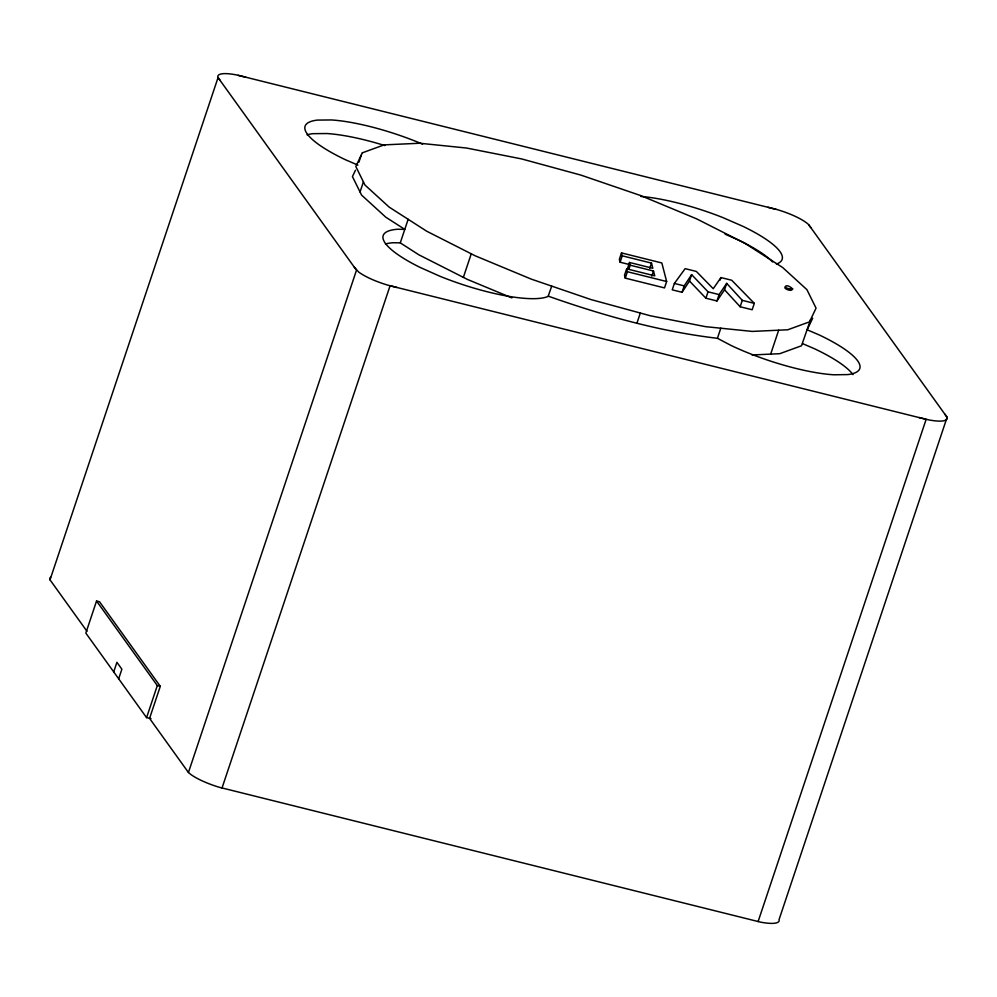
<?xml version="1.0" encoding="UTF-8"?>
<svg xmlns="http://www.w3.org/2000/svg" width="997" height="997" viewBox="0 0 997 997"><rect width="100%" height="100%" fill="white"/><g stroke="black" fill="none" stroke-linecap="round" stroke-linejoin="round"><path stroke-width="1.5" d="M87.001 631.325L50.012 579.843L218.056 77.567L356.49 270.224L188.433 772.488L190.564 774.27A33.237 7.926 18.5 0 0 219.365 787.294L760.35 922.088A33.362 7.964 18.5 0 0 779.056 919.608L947.1 417.307L944.807 414.104M96.559 601.029L85.829 633.095L146.584 717.641L157.314 685.575L96.559 601.029L99.538 601.764L160.293 686.322L149.562 718.388L188.433 772.488M113.72 671.903L116.923 662.32L121.883 669.211L118.668 678.795M358.883 162.237L361.288 155.034M360.042 191.972L363.419 181.89M385.453 243.991A89.319 21.311 18.5 0 1 393.13 242.732L400.271 242.869L408.147 219.303M222.019 788.041L390.076 285.765L926.151 419.326L758.094 921.589M463.368 277.365L471.257 253.799M355.48 170.213L352.44 176.581L361.587 195.1L385.789 217.184L404.782 229.372L397.641 229.248A89.319 21.311 18.5 0 0 420.073 267.395L439.889 276.244A89.319 21.311 18.5 0 0 548.113 296.408L551.715 286.127M621.492 252.914L622.24 255.818L651.49 263.108L652.811 268.28L629.518 262.473L630.216 265.214L653.509 271.022L654.767 275.833L626.652 268.829L624.508 275.222L625.256 278.126L664.513 287.909L666.644 281.515L661.846 262.971L621.492 252.914L619.349 259.32L620.097 262.223L630.328 264.766M620.097 262.223L622.24 255.818M627.375 268.878L629.518 262.473M625.256 278.126L627.387 271.732L626.652 268.829M628.933 269.053L630.216 265.214M649.77 268.23L651.49 263.108M651.801 276.144L653.509 271.022M636.958 323.115L640.323 313.033M754.305 303.35L731.736 280.257L720.956 277.565L713.241 288.706L696.342 271.433L685.151 268.654L674.383 283.435L672.24 289.84L682.06 292.283L689.475 281.029L691.619 274.636L708.044 291.822L719.099 294.576L726.688 283.372L742.291 300.359L754.305 303.35L752.162 309.743L740.148 306.752L724.545 289.766L726.688 283.372M682.06 292.283L684.204 285.89L691.619 274.636M724.545 289.766L716.955 300.969L705.901 298.215L708.044 291.822M720.096 280.132L720.956 277.565M716.955 300.969L719.099 294.576M548.338 296.196C603.135 315.538 659.628 331.49 717.429 338.295L720.806 328.212M740.148 306.752L742.291 300.359M770.669 354.122L778.669 330.206M752 354.969L779.741 353.698L801.513 345.772L810.549 319.701M812.68 318.242L807.171 329.783L819.285 334.98A89.082 21.249 18.5 0 1 847.737 374.585L833.891 374.797A89.082 21.249 18.5 0 1 731.312 345.585L717.429 338.295M784.926 287.099C783.542 288.868 791.381 291.672 792.141 289.678M767.902 207.276L777.286 209.644A32.926 7.851 18.5 0 1 808.343 224.337L810.76 227.565M396.931 287.472L387.409 285.03A33.237 7.926 18.5 0 1 358.621 272.007L354.147 266.959M238.133 75.298L776.027 209.295M627.387 271.732L666.644 281.515M674.383 283.435L684.204 285.89M157.314 685.575L160.293 686.322M146.497 717.528L151.021 718.65M918.972 417.531L928.406 419.812A33.362 7.964 18.5 0 0 947.113 417.332L808.816 224.848M245.848 77.218L236.563 74.949A32.789 7.826 18.5 0 0 217.907 77.255L220.1 80.408M511.872 297.904L467.356 279.384L418.89 254.821L400.271 242.869M802.548 343.616L814.649 348.813A89.082 21.249 18.5 0 1 852.996 374.623M357.911 165.116L345.161 159.607A89.369 21.323 18.5 0 1 317.47 120.089L331.502 119.952A89.369 21.323 18.5 0 1 422.603 144.141M725.168 234.208L738.291 239.928A89.543 21.361 18.5 0 1 772.663 261.949M689.475 281.029L705.901 298.215M50.012 579.843L49.85 579.519A32.789 7.826 18.5 0 1 50.598 577.238M307.076 134.807A89.369 21.323 18.5 0 1 312.933 133.673L326.954 133.536A89.369 21.323 18.5 0 1 384.83 145.574M776.401 264.055A89.543 21.361 18.5 0 0 742.852 226.294L722.688 217.508A89.543 21.361 18.5 0 0 640.934 196.446M362.347 152.815L355.817 166.499L364.952 185.018L389.166 207.114L426.778 231.254L475.233 255.818L531.239 279.11L590.972 299.561L650.356 315.775L705.353 326.642L752.212 331.415L787.742 329.783L809.514 321.857L816.057 308.16L806.909 289.641L782.707 267.557L745.095 243.418L696.629 218.854L640.622 195.549L580.89 175.098L521.506 158.897L466.509 148.03L419.65 143.244L384.119 144.877L362.347 152.815M792.665 288.918C781.336 289.354 785.025 281.64 792.665 288.918"/></g></svg>
